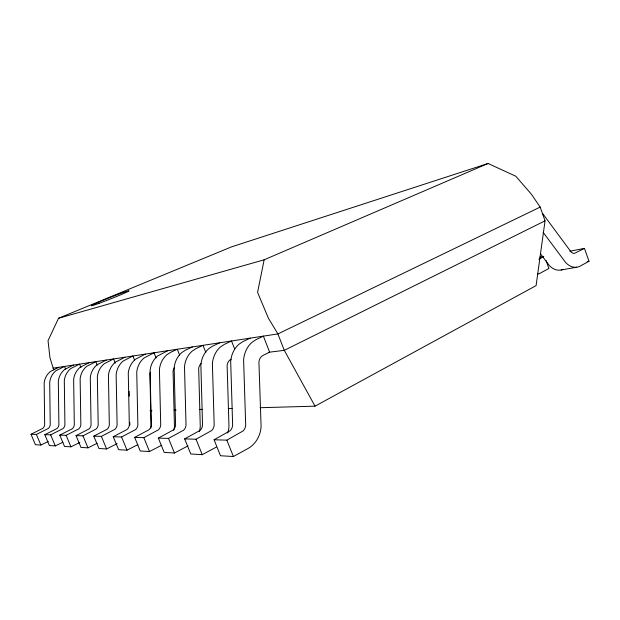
<?xml version="1.0" encoding="UTF-8"?>
<svg xmlns="http://www.w3.org/2000/svg" width="620" height="620" viewBox="0 0 620 620"><rect width="100%" height="100%" fill="white"/><g stroke="black" fill="none" stroke-linecap="round" stroke-linejoin="round"><path stroke-width="0.93" d="M53.7 369.861L49.98 357.787L48.035 340.698L58.536 318.269L231.415 246.915L488.072 163.478L515.825 176.243L531.48 194.331L540.167 207.088L545.042 220.836L536.099 285.611L315.038 406.162L260.051 407.72M488.072 163.478L264.151 259.803L257.579 292.392L268.305 318.013L277.899 333.924L284.301 350.339L315.038 406.162M233.399 456.521L247.969 448.524A26.575 23.118 -89.2 0 0 261.097 426.847L258.997 364.242A8.378 7.192 84.1 0 1 263.105 355.369L269.638 352.144L263.376 336.133L255.897 339.721L251.759 342.527A25.955 22.289 84.1 0 0 243.606 359.871L245.698 425.227A8.471 7.37 -89.2 0 1 243.079 430.962L226.85 440.154L214.078 439.766L220.503 455.754L233.399 456.521L226.85 440.154M569.881 251.232L584.474 248.38L589 261.26L580.227 266.073A20.638 14.245 78.7 0 1 565.649 262.524L543.19 232.376M219.72 342.783L212.613 346.131L208.677 348.735A23.986 21.158 84.7 0 0 200.872 364.785L202.538 425.126A7.82 6.967 -87.6 0 1 200.035 430.42L184.651 438.882L190.766 453.979L202.252 454.669L216.279 447.136M584.474 248.38L574.484 253.355A6.58 4.542 78.7 0 1 570.981 251.829L542.593 213.451M214.078 439.766L230.059 430.799A8.277 7.254 -88.8 0 0 232.647 425.204L230.687 361.359A25.358 21.956 84.2 0 1 238.739 344.402L242.823 341.659L250.185 338.14M192.378 346.944L185.519 350.137L181.714 352.617A22.754 20.398 85.3 0 0 174.158 367.862L175.584 425.064A7.409 6.704 -86.3 0 1 173.158 430.079L158.34 438.092L164.176 452.391L174.468 453.011L187.976 445.896M184.651 438.882L196.021 439.224L211.637 430.567A7.998 7.076 -88.1 0 0 214.179 425.157L212.397 363.46A24.521 21.468 84.5 0 1 220.302 347.06L224.293 344.402L231.5 340.985L234.67 348.99M538.827 259.191L543.717 256.618M158.34 438.092L168.524 438.402L183.567 430.21A7.564 6.804 -86.8 0 0 186.023 425.088L184.496 366.668A23.235 20.692 85.1 0 1 192.161 351.114L196.021 348.587L202.972 345.332L205.825 352.493M167.71 350.703L157.41 356.12A21.646 19.685 86 0 0 150.079 370.628L151.303 425.01A7.045 6.448 -84.7 0 1 148.955 429.768L134.664 437.379L140.244 450.965L149.521 451.523L161.735 445.199M145.328 354.113L135.377 359.298A20.638 19.011 86.7 0 0 128.27 373.139L129.324 424.956A6.712 6.215 -82.9 0 1 127.046 429.497L113.258 436.736L118.606 449.678L127.007 450.174L137.896 444.625M134.664 437.379L143.84 437.658L158.34 429.893A7.184 6.549 -85.4 0 0 160.72 425.033L159.417 369.559A22.072 19.964 85.7 0 1 166.842 354.764L170.57 352.354L177.281 349.246L179.676 355.198M124.946 357.213L115.32 362.188A19.724 18.375 87.7 0 0 108.423 375.425L109.329 424.909A6.409 5.998 -80.8 0 1 107.121 429.242L93.806 436.154L98.936 448.5L106.586 448.957L117.102 443.672M113.258 436.736L121.567 436.984L135.555 429.598A6.836 6.309 -83.7 0 0 137.865 424.979L136.741 372.163A21.026 19.274 86.4 0 1 143.941 358.065L154.024 352.788L156.124 357.972M106.299 360.057L96.976 364.831A18.879 17.771 88.8 0 0 90.288 377.51L91.07 424.871A6.138 5.789 -78.3 0 1 88.924 429.009L76.043 435.62L80.98 447.431L87.97 447.849L97.185 443.269M545.042 220.836L284.301 350.339L268.971 352.23M93.806 436.154L101.37 436.379L114.871 429.342A6.526 6.084 -81.7 0 0 117.11 424.933L116.142 374.534A20.08 18.623 87.3 0 1 123.124 361.065L132.882 356.004L134.68 360.422M89.172 362.661L80.143 367.257A18.112 17.205 -89.7 0 0 73.648 379.425L74.315 424.832A5.882 5.596 -75.3 0 1 72.238 428.8L59.776 435.132L64.519 446.446L70.936 446.834L79.856 442.455M76.043 435.62L82.956 435.829L96.015 429.102A6.239 5.875 -79.3 0 0 98.185 424.886L97.348 376.697A19.212 18.011 88.3 0 1 104.121 363.8L113.561 358.949L115.289 363.173M73.392 365.072L64.635 369.489A17.407 16.67 -87.9 0 0 58.319 381.192L58.9 424.793A5.657 5.41 -71.8 0 1 56.877 428.606L44.811 434.682L49.383 445.548L55.289 445.896L62.899 442.2M59.776 435.132L66.115 435.318L78.74 428.885A5.983 5.673 -76.6 0 0 80.848 424.847L80.135 378.68A18.414 17.43 89.6 0 1 86.707 366.312L95.852 361.646L97.286 365.134M540.167 207.088L277.899 333.924L52.994 368.172M58.799 367.288L50.298 371.558A16.756 16.166 -85.5 0 0 44.167 382.819L44.663 424.762A5.448 5.231 -67.7 0 1 42.703 428.428L31 434.264L35.418 444.711L40.873 445.036L48.244 441.486M44.811 434.682L50.646 434.853L62.876 428.683A5.743 5.479 -73.3 0 0 64.922 424.808L64.302 380.502A17.686 16.887 -88.7 0 1 70.688 368.621L79.554 364.126L80.933 367.474M31 434.264L36.394 434.426L48.244 428.498A5.526 5.301 -69.4 0 0 50.228 424.77L49.701 382.183A17.011 16.368 -86.5 0 1 55.901 370.752L64.503 366.42L65.588 369.04M58.536 318.269L264.151 259.803M539.842 257.114L543.593 256.378M587.171 261.586L589 261.26M576.685 267.243L560.271 270.134A20.259 14.159 78.7 0 1 549.32 265.523L540.586 253.921M150.079 410.828L152.008 410.773M174.197 410.146L176.126 410.091M199.276 409.433L202.174 409.355M228.214 408.619L232.074 408.51M36.394 434.426L40.873 445.036M50.646 434.853L55.289 445.896M66.115 435.318L70.936 446.834M82.956 435.829L87.97 447.849M101.37 436.379L106.586 448.957M121.567 436.984L127.007 450.174M143.84 437.658L149.521 451.523M168.524 438.402L174.468 453.011M196.021 439.224L202.252 454.669M546.096 260.586L548.909 268.491L540.245 273.141A19.708 14.028 78.7 0 1 537.656 274.11M129.161 391.36L129.262 396.196M129.797 422.313L129.851 425.212M231.175 359.166A7.913 6.928 84.5 0 0 227.184 367.567L228.981 426.684A25.071 22.204 -88.1 0 1 227.71 433M150.838 428.118A21.452 19.786 -83.7 0 0 151.086 426.289L149.947 375.619A6.789 6.223 86.4 0 1 150.296 372.124M562.952 269.39A20.259 14.159 78.7 0 1 561.178 269.971M173.778 430.233A22.529 20.545 -85.4 0 0 174.445 426.405L173.119 373.201A7.122 6.44 85.7 0 1 174.267 367.908M201.113 363.56A7.502 6.68 85.1 0 0 198.726 370.535L200.268 426.537A23.731 21.343 -86.8 0 1 199.284 431.69M99.208 303.273A20.328 0.744 -21.6 0 0 129.014 290.912A20.328 0.744 -21.6 0 0 102.385 300.638A20.328 0.744 -21.6 0 0 99.208 303.273"/></g></svg>
